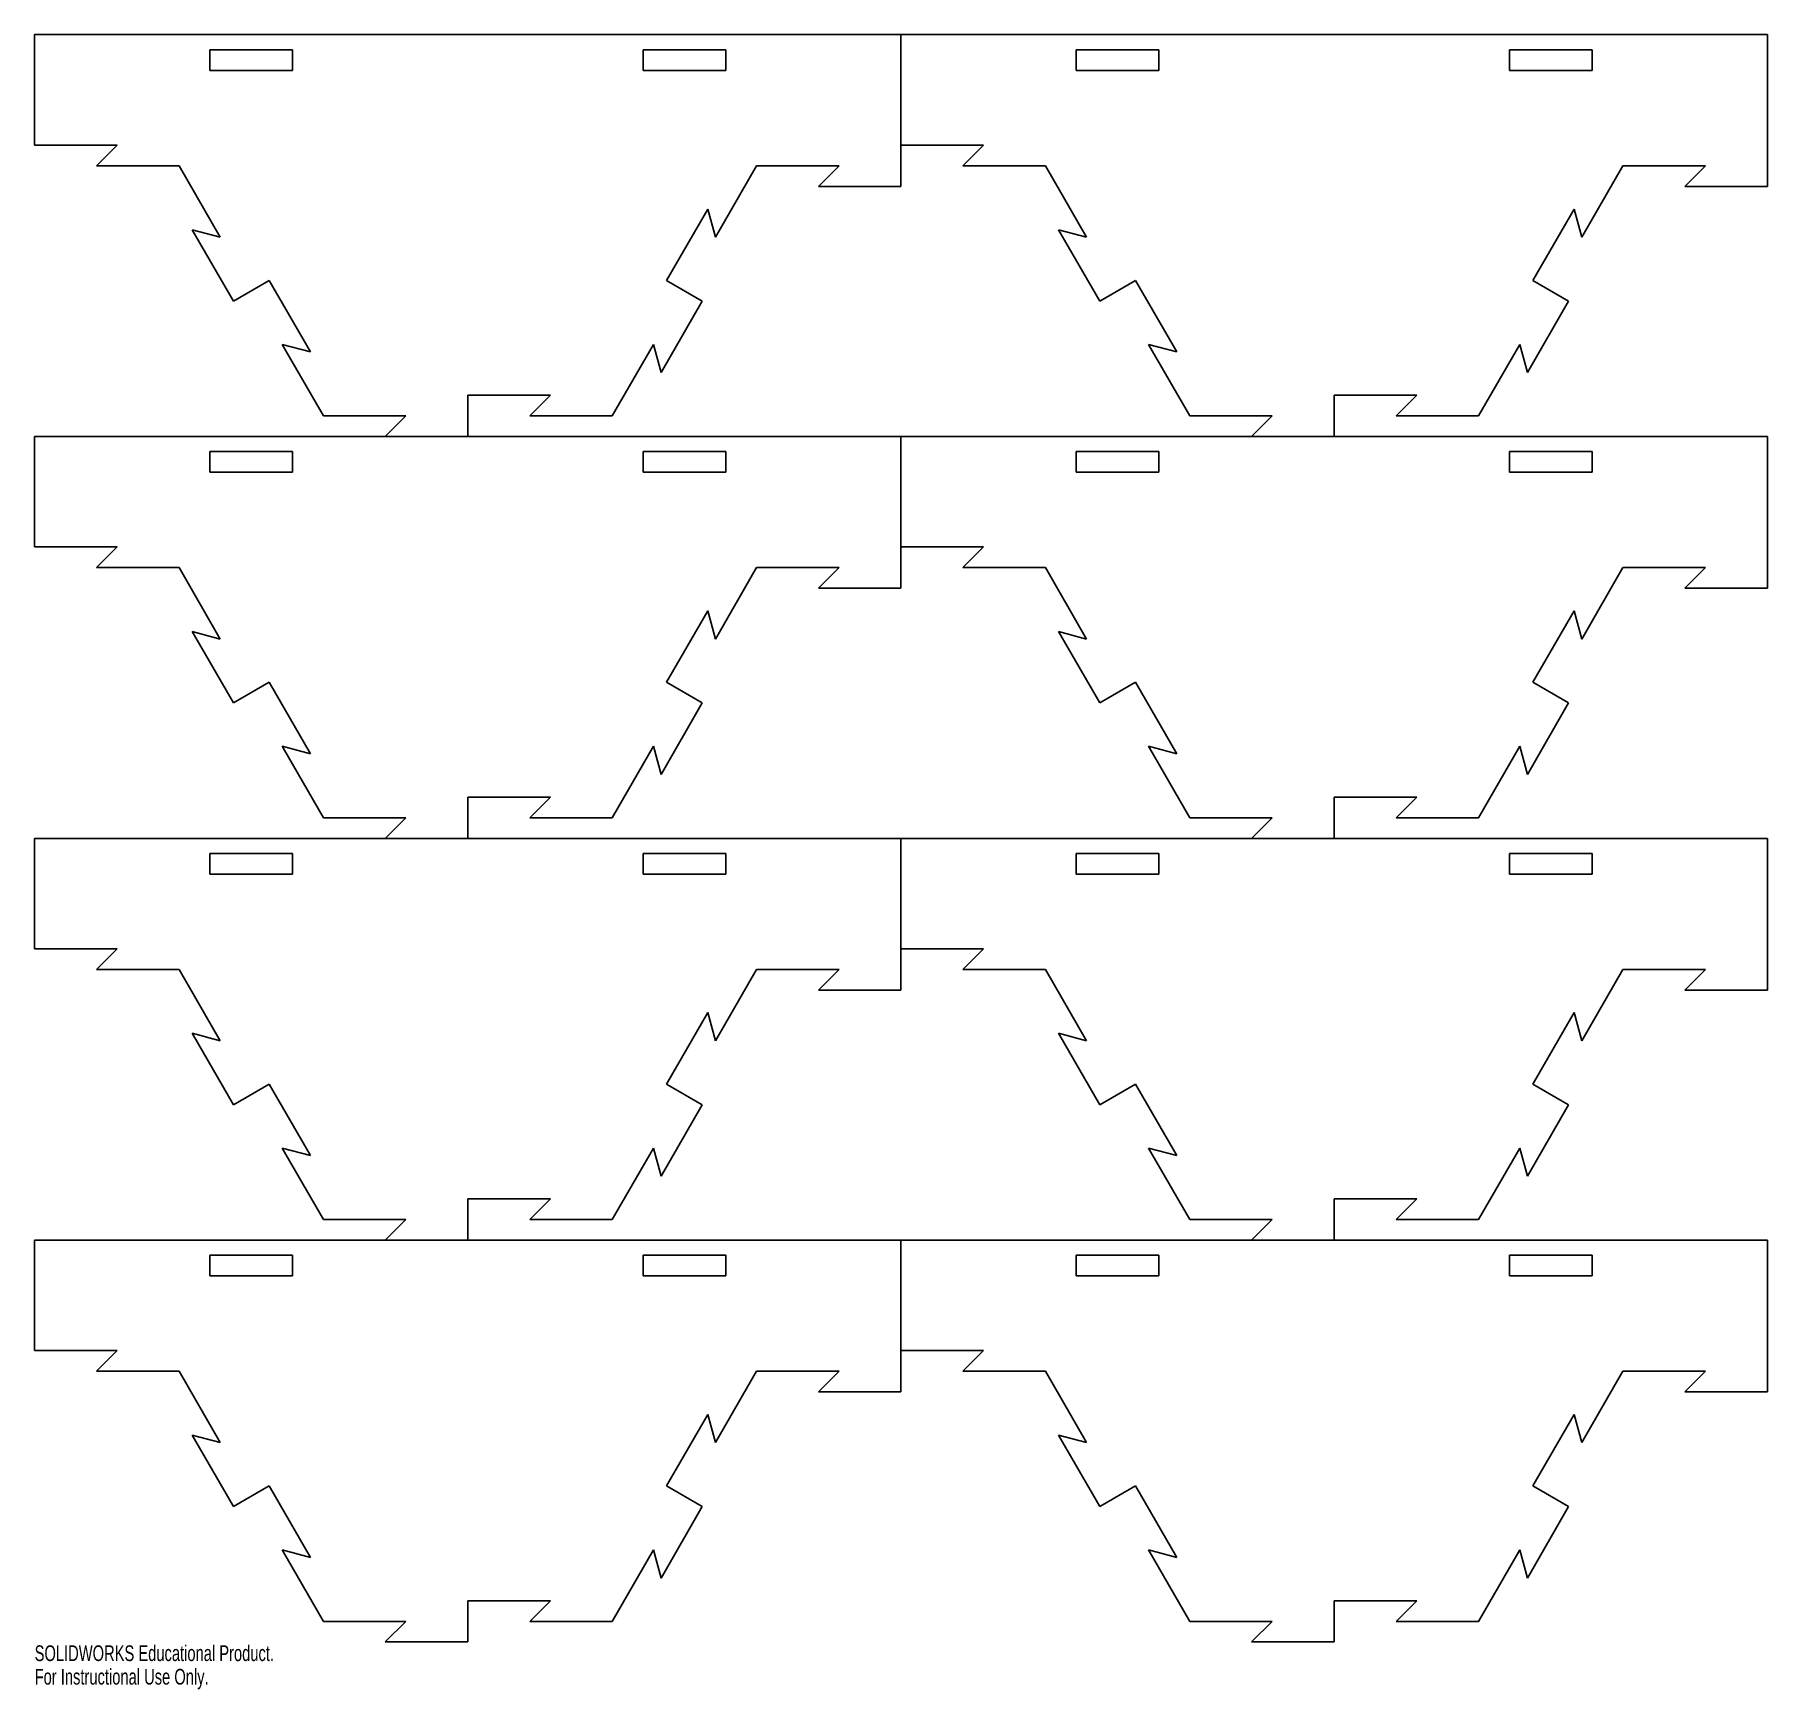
# Model space of a CAD drawing. Header units: inches. Extents: x -5.2 to 15.8, y -18.5 to 1.6.
import ezdxf

# ---------------------------------------------------------------- set-up
doc = ezdxf.new("R2010")
doc.units = ezdxf.units.IN
doc.header["$MEASUREMENT"] = 0
doc.styles.add('SLDTEXTSTYLE0', font='TXT', dxfattribs={"width": 0.7})

msp = doc.modelspace()

# ---------------------------------------------------------------- linework, layer by layer
at = {"color": 7, "linetype": 'Continuous', "lineweight": 25}
for p, q in [((-5.25, 1.588), (-5.25, 0.25)), ((-5.25, 1.588), (15.75, 1.588)), ((5.25, 1.588), (5.25, -0.25)), ((15.75, 1.588), (15.75, -0.25)), ((-2.125, 1.405), (-3.125, 1.405)), ((-3.125, 1.405), (-3.125, 1.155)), ((-2.125, 1.155), (-2.125, 1.405)), ((3.125, 1.405), (2.125, 1.405)), ((2.125, 1.405), (2.125, 1.155)), ((3.125, 1.155), (3.125, 1.405)), ((8.375, 1.405), (7.375, 1.405)), ((7.375, 1.405), (7.375, 1.155)), ((8.375, 1.155), (8.375, 1.405)), ((13.625, 1.405), (12.625, 1.405)), ((12.625, 1.405), (12.625, 1.155)), ((13.625, 1.155), (13.625, 1.405)), ((-3.125, 1.155), (-2.125, 1.155)), ((2.125, 1.155), (3.125, 1.155)), ((7.375, 1.155), (8.375, 1.155)), ((12.625, 1.155), (13.625, 1.155)), ((-4.25, 0.25), (-5.25, 0.25)), ((-4.5, 0), (-4.25, 0.25)), ((6.25, 0.25), (5.25, 0.25)), ((6, 0), (6.25, 0.25)), ((-4.5, 0), (-3.5, 0)), ((-3.5, 0), (-3, -0.866)), ((3, -0.866), (3.5, 0)), ((3.5, 0), (4.5, 0)), ((4.5, 0), (4.25, -0.25)), ((6, 0), (7, 0)), ((7, 0), (7.5, -0.866)), ((13.5, -0.866), (14, 0)), ((14, 0), (15, 0)), ((15, 0), (14.75, -0.25)), ((4.25, -0.25), (5.25, -0.25)), ((14.75, -0.25), (15.75, -0.25)), ((2.908, -0.525), (2.408, -1.391)), ((3, -0.866), (2.908, -0.525)), ((13.408, -0.525), (12.908, -1.391)), ((13.5, -0.866), (13.408, -0.525)), ((-3.342, -0.775), (-2.842, -1.641)), ((-3, -0.866), (-3.342, -0.775)), ((7.158, -0.775), (7.658, -1.641)), ((7.5, -0.866), (7.158, -0.775)), ((-2.408, -1.391), (-2.842, -1.641)), ((-1.908, -2.257), (-2.408, -1.391)), ((2.408, -1.391), (2.842, -1.641)), ((8.092, -1.391), (7.658, -1.641)), ((8.592, -2.257), (8.092, -1.391)), ((12.908, -1.391), (13.342, -1.641)), ((2.342, -2.507), (2.842, -1.641)), ((12.842, -2.507), (13.342, -1.641)), ((-2.25, -2.165), (-1.75, -3.031)), ((-2.25, -2.165), (-1.908, -2.257)), ((1.75, -3.031), (2.25, -2.165)), ((2.25, -2.165), (2.342, -2.507)), ((8.25, -2.165), (8.75, -3.031)), ((8.25, -2.165), (8.592, -2.257)), ((12.25, -3.031), (12.75, -2.165)), ((12.75, -2.165), (12.842, -2.507)), ((1, -2.781), (0, -2.781)), ((0, -2.781), (0, -3.281)), ((0.75, -3.031), (1, -2.781)), ((11.5, -2.781), (10.5, -2.781)), ((10.5, -2.781), (10.5, -3.281)), ((11.25, -3.031), (11.5, -2.781)), ((-1.75, -3.031), (-0.75, -3.031)), ((-0.75, -3.031), (-1, -3.281)), ((0.75, -3.031), (1.75, -3.031)), ((8.75, -3.031), (9.75, -3.031)), ((9.75, -3.031), (9.5, -3.281)), ((11.25, -3.031), (12.25, -3.031)), ((-5.25, -3.281), (15.75, -3.281)), ((-5.25, -3.281), (-5.25, -4.619)), ((5.25, -3.281), (5.25, -5.119)), ((15.75, -3.281), (15.75, -5.119)), ((-2.125, -3.464), (-3.125, -3.464)), ((-3.125, -3.464), (-3.125, -3.714)), ((-2.125, -3.714), (-2.125, -3.464)), ((3.125, -3.464), (2.125, -3.464)), ((2.125, -3.464), (2.125, -3.714)), ((3.125, -3.714), (3.125, -3.464)), ((8.375, -3.464), (7.375, -3.464)), ((7.375, -3.464), (7.375, -3.714)), ((8.375, -3.714), (8.375, -3.464)), ((13.625, -3.464), (12.625, -3.464)), ((12.625, -3.464), (12.625, -3.714)), ((13.625, -3.714), (13.625, -3.464)), ((-3.125, -3.714), (-2.125, -3.714)), ((2.125, -3.714), (3.125, -3.714)), ((7.375, -3.714), (8.375, -3.714)), ((12.625, -3.714), (13.625, -3.714)), ((-4.25, -4.619), (-5.25, -4.619)), ((-4.5, -4.869), (-4.25, -4.619)), ((6.25, -4.619), (5.25, -4.619)), ((6, -4.869), (6.25, -4.619)), ((-4.5, -4.869), (-3.5, -4.869)), ((-3.5, -4.869), (-3, -5.735)), ((3, -5.735), (3.5, -4.869)), ((3.5, -4.869), (4.5, -4.869)), ((4.5, -4.869), (4.25, -5.119)), ((6, -4.869), (7, -4.869)), ((7, -4.869), (7.5, -5.735)), ((13.5, -5.735), (14, -4.869)), ((14, -4.869), (15, -4.869)), ((15, -4.869), (14.75, -5.119)), ((4.25, -5.119), (5.25, -5.119)), ((14.75, -5.119), (15.75, -5.119)), ((2.908, -5.393), (2.408, -6.259)), ((3, -5.735), (2.908, -5.393)), ((13.408, -5.393), (12.908, -6.259)), ((13.5, -5.735), (13.408, -5.393)), ((-3.342, -5.643), (-2.842, -6.509)), ((-3, -5.735), (-3.342, -5.643)), ((7.158, -5.643), (7.658, -6.509)), ((7.5, -5.735), (7.158, -5.643)), ((-2.408, -6.259), (-2.842, -6.509)), ((-1.908, -7.125), (-2.408, -6.259)), ((2.408, -6.259), (2.842, -6.509)), ((8.092, -6.259), (7.658, -6.509)), ((8.592, -7.125), (8.092, -6.259)), ((12.908, -6.259), (13.342, -6.509)), ((2.342, -7.375), (2.842, -6.509)), ((12.842, -7.375), (13.342, -6.509)), ((-2.25, -7.034), (-1.75, -7.9)), ((-2.25, -7.034), (-1.908, -7.125)), ((1.75, -7.9), (2.25, -7.034)), ((2.25, -7.034), (2.342, -7.375)), ((8.25, -7.034), (8.75, -7.9)), ((8.25, -7.034), (8.592, -7.125)), ((12.25, -7.9), (12.75, -7.034)), ((12.75, -7.034), (12.842, -7.375)), ((1, -7.65), (0, -7.65)), ((0, -7.65), (0, -8.15)), ((0.75, -7.9), (1, -7.65)), ((11.5, -7.65), (10.5, -7.65)), ((10.5, -7.65), (10.5, -8.15)), ((11.25, -7.9), (11.5, -7.65)), ((-1.75, -7.9), (-0.75, -7.9)), ((-0.75, -7.9), (-1, -8.15)), ((0.75, -7.9), (1.75, -7.9)), ((8.75, -7.9), (9.75, -7.9)), ((9.75, -7.9), (9.5, -8.15)), ((11.25, -7.9), (12.25, -7.9)), ((-5.25, -8.15), (15.75, -8.15)), ((-5.25, -8.15), (-5.25, -9.488)), ((5.25, -8.15), (5.25, -9.988)), ((15.75, -8.15), (15.75, -9.988)), ((-2.125, -8.333), (-3.125, -8.333)), ((-3.125, -8.333), (-3.125, -8.583)), ((-2.125, -8.583), (-2.125, -8.333)), ((3.125, -8.333), (2.125, -8.333)), ((2.125, -8.333), (2.125, -8.583)), ((3.125, -8.583), (3.125, -8.333)), ((8.375, -8.333), (7.375, -8.333)), ((7.375, -8.333), (7.375, -8.583)), ((8.375, -8.583), (8.375, -8.333)), ((13.625, -8.333), (12.625, -8.333)), ((12.625, -8.333), (12.625, -8.583)), ((13.625, -8.583), (13.625, -8.333)), ((-3.125, -8.583), (-2.125, -8.583)), ((2.125, -8.583), (3.125, -8.583)), ((7.375, -8.583), (8.375, -8.583)), ((12.625, -8.583), (13.625, -8.583)), ((-4.25, -9.488), (-5.25, -9.488)), ((-4.5, -9.738), (-4.25, -9.488)), ((6.25, -9.488), (5.25, -9.488)), ((6, -9.738), (6.25, -9.488)), ((-4.5, -9.738), (-3.5, -9.738)), ((-3.5, -9.738), (-3, -10.604)), ((3, -10.604), (3.5, -9.738)), ((3.5, -9.738), (4.5, -9.738)), ((4.5, -9.738), (4.25, -9.988)), ((6, -9.738), (7, -9.738)), ((7, -9.738), (7.5, -10.604)), ((13.5, -10.604), (14, -9.738)), ((14, -9.738), (15, -9.738)), ((15, -9.738), (14.75, -9.988)), ((4.25, -9.988), (5.25, -9.988)), ((14.75, -9.988), (15.75, -9.988)), ((2.908, -10.262), (2.408, -11.128)), ((3, -10.604), (2.908, -10.262)), ((13.408, -10.262), (12.908, -11.128)), ((13.5, -10.604), (13.408, -10.262)), ((-3.342, -10.512), (-2.842, -11.378)), ((-3, -10.604), (-3.342, -10.512)), ((7.158, -10.512), (7.658, -11.378)), ((7.5, -10.604), (7.158, -10.512)), ((-2.408, -11.128), (-2.842, -11.378)), ((-1.908, -11.994), (-2.408, -11.128)), ((2.408, -11.128), (2.842, -11.378)), ((8.092, -11.128), (7.658, -11.378)), ((8.592, -11.994), (8.092, -11.128)), ((12.908, -11.128), (13.342, -11.378)), ((2.342, -12.244), (2.842, -11.378)), ((12.842, -12.244), (13.342, -11.378)), ((-2.25, -11.903), (-1.75, -12.769)), ((-2.25, -11.903), (-1.908, -11.994)), ((1.75, -12.769), (2.25, -11.903)), ((2.25, -11.903), (2.342, -12.244)), ((8.25, -11.903), (8.75, -12.769)), ((8.25, -11.903), (8.592, -11.994)), ((12.25, -12.769), (12.75, -11.903)), ((12.75, -11.903), (12.842, -12.244)), ((1, -12.519), (0, -12.519)), ((0, -12.519), (0, -13.019)), ((0.75, -12.769), (1, -12.519)), ((11.5, -12.519), (10.5, -12.519)), ((10.5, -12.519), (10.5, -13.019)), ((11.25, -12.769), (11.5, -12.519)), ((-1.75, -12.769), (-0.75, -12.769)), ((-0.75, -12.769), (-1, -13.019)), ((0.75, -12.769), (1.75, -12.769)), ((8.75, -12.769), (9.75, -12.769)), ((9.75, -12.769), (9.5, -13.019)), ((11.25, -12.769), (12.25, -12.769)), ((-5.25, -13.019), (15.75, -13.019)), ((-5.25, -13.019), (-5.25, -14.356)), ((5.25, -13.019), (5.25, -14.856)), ((15.75, -13.019), (15.75, -14.856)), ((-2.125, -13.202), (-3.125, -13.202)), ((-3.125, -13.202), (-3.125, -13.452)), ((-2.125, -13.452), (-2.125, -13.202)), ((3.125, -13.202), (2.125, -13.202)), ((2.125, -13.202), (2.125, -13.452)), ((3.125, -13.452), (3.125, -13.202)), ((8.375, -13.202), (7.375, -13.202)), ((7.375, -13.202), (7.375, -13.452)), ((8.375, -13.452), (8.375, -13.202)), ((13.625, -13.202), (12.625, -13.202)), ((12.625, -13.202), (12.625, -13.452)), ((13.625, -13.452), (13.625, -13.202)), ((-3.125, -13.452), (-2.125, -13.452)), ((2.125, -13.452), (3.125, -13.452)), ((7.375, -13.452), (8.375, -13.452)), ((12.625, -13.452), (13.625, -13.452)), ((-4.25, -14.356), (-5.25, -14.356)), ((-4.5, -14.606), (-4.25, -14.356)), ((6.25, -14.356), (5.25, -14.356)), ((6, -14.606), (6.25, -14.356)), ((-4.5, -14.606), (-3.5, -14.606)), ((-3.5, -14.606), (-3, -15.472)), ((3, -15.472), (3.5, -14.606)), ((3.5, -14.606), (4.5, -14.606)), ((4.5, -14.606), (4.25, -14.856)), ((6, -14.606), (7, -14.606)), ((7, -14.606), (7.5, -15.472)), ((13.5, -15.472), (14, -14.606)), ((14, -14.606), (15, -14.606)), ((15, -14.606), (14.75, -14.856)), ((4.25, -14.856), (5.25, -14.856)), ((14.75, -14.856), (15.75, -14.856)), ((2.908, -15.131), (2.408, -15.997)), ((3, -15.472), (2.908, -15.131)), ((13.408, -15.131), (12.908, -15.997)), ((13.5, -15.472), (13.408, -15.131)), ((-3.342, -15.381), (-2.842, -16.247)), ((-3, -15.472), (-3.342, -15.381)), ((7.158, -15.381), (7.658, -16.247)), ((7.5, -15.472), (7.158, -15.381)), ((-2.408, -15.997), (-2.842, -16.247)), ((-1.908, -16.863), (-2.408, -15.997)), ((2.408, -15.997), (2.842, -16.247)), ((8.092, -15.997), (7.658, -16.247)), ((8.592, -16.863), (8.092, -15.997)), ((12.908, -15.997), (13.342, -16.247)), ((2.342, -17.113), (2.842, -16.247)), ((12.842, -17.113), (13.342, -16.247)), ((-2.25, -16.771), (-1.75, -17.637)), ((-2.25, -16.771), (-1.908, -16.863)), ((1.75, -17.637), (2.25, -16.771)), ((2.25, -16.771), (2.342, -17.113)), ((8.25, -16.771), (8.592, -16.863)), ((8.25, -16.771), (8.75, -17.637)), ((12.25, -17.637), (12.75, -16.771)), ((12.75, -16.771), (12.842, -17.113)), ((1, -17.387), (0, -17.387)), ((0, -17.387), (0, -17.887)), ((0.75, -17.637), (1, -17.387)), ((11.5, -17.387), (10.5, -17.387)), ((10.5, -17.387), (10.5, -17.887)), ((11.25, -17.637), (11.5, -17.387)), ((-1.75, -17.637), (-0.75, -17.637)), ((-0.75, -17.637), (-1, -17.887)), ((0.75, -17.637), (1.75, -17.637)), ((8.75, -17.637), (9.75, -17.637)), ((9.75, -17.637), (9.5, -17.887)), ((11.25, -17.637), (12.25, -17.637)), ((-1, -17.887), (0, -17.887)), ((9.5, -17.887), (10.5, -17.887))]:
    msp.add_line(p, q, dxfattribs=at)

# ---------------------------------------------------------------- texts
at = {"color": 7, "linetype": 'Continuous', "char_height": 0.1903, "attachment_point": 1, "style": 'SLDTEXTSTYLE0'}
for s, insert in [('SOLIDWORKS Educational Product.', (-5.25, -17.928)), ('For Instructional Use Only.', (-5.25, -18.213))]:
    msp.add_mtext(s, dxfattribs=dict(at, insert=insert))

doc.saveas('drawing.dxf')
